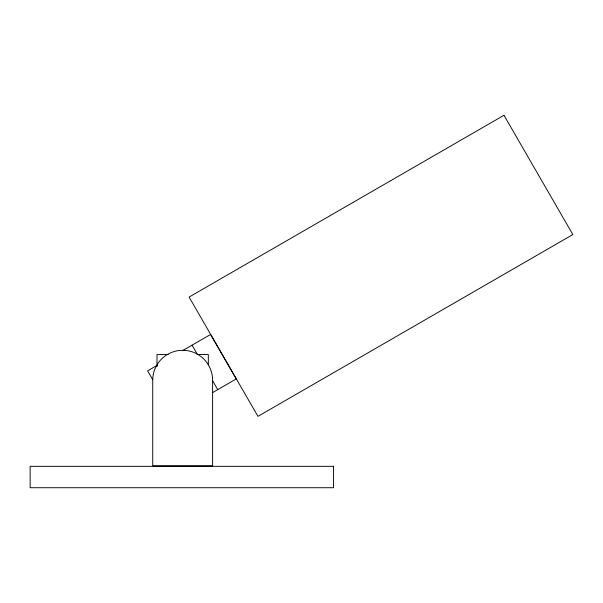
<?xml version="1.0" encoding="UTF-8"?>
<svg xmlns="http://www.w3.org/2000/svg" width="603" height="603" viewBox="0 0 603 603"><rect width="100%" height="100%" fill="white"/><g stroke="black" fill="none" stroke-linecap="round" stroke-linejoin="round"><path stroke-width="0.9" d="M157.308 365.23L147.607 370.83L152.74 379.724M182.362 350.765L210.583 334.469L236.248 378.925L212.882 392.417M168.207 354.556L157.006 354.556L157.006 366.692M197.136 354.556L208.337 354.556L208.337 364.823M192.063 345.165L197.196 354.059M212.595 380.727L217.728 389.621M503.98 115.279L189.101 297.075L257.971 416.356L572.85 234.559L503.98 115.279M212.61 465.772L152.725 465.772L152.725 380.222A29.946 29.946 0 0 1 182.671 350.283A29.946 29.946 0 0 1 212.61 380.222L212.61 465.772M333.557 466.33L30.15 466.33L30.15 487.721L333.557 487.721L333.557 466.33"/></g></svg>
